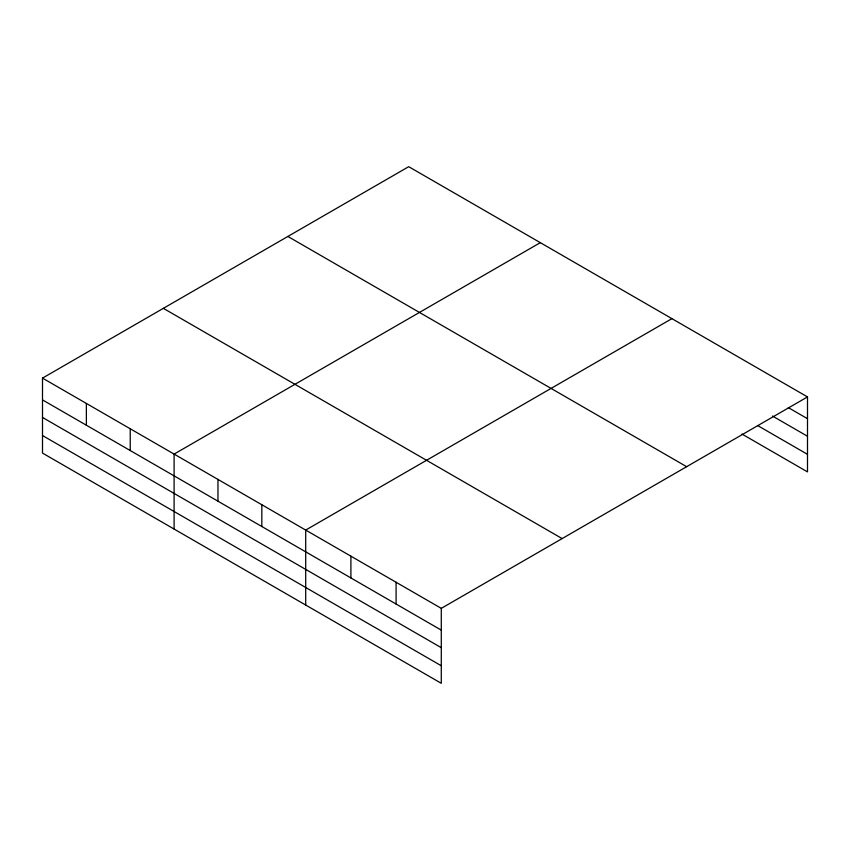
<?xml version="1.0" encoding="UTF-8"?>
<svg xmlns="http://www.w3.org/2000/svg" width="850" height="850" viewBox="0 0 850 850"><rect width="100%" height="100%" fill="white"/><g stroke="black" fill="none" stroke-linecap="round" stroke-linejoin="round"><path stroke-width="1.27" d="M441.288 647.679L441.288 608.356L42.5 378.112L42.5 453.082L441.288 683.315L441.288 647.679L42.5 417.446M741.965 434.053L807.5 471.888L807.5 396.918L408.712 166.685L42.5 378.112M540.313 242.664L174.101 454.091L174.101 529.061M671.914 318.644L305.703 530.071L305.703 605.03M441.288 608.356L807.5 396.918M788.29 407.607L807.5 418.699M772.469 416.033L807.5 436.252M757.786 425.627L807.5 454.336M287.863 236.459L686.651 466.692M163.349 308.337L562.137 538.581M42.5 399.893L441.288 630.126M42.5 435.529L441.288 665.763M396.089 582.261L396.089 604.031M350.901 556.166L350.901 577.936M261.832 504.741L261.832 526.522M217.972 479.421L217.972 501.192M130.231 428.761L130.231 450.543M86.371 403.442L86.371 425.212"/></g></svg>
